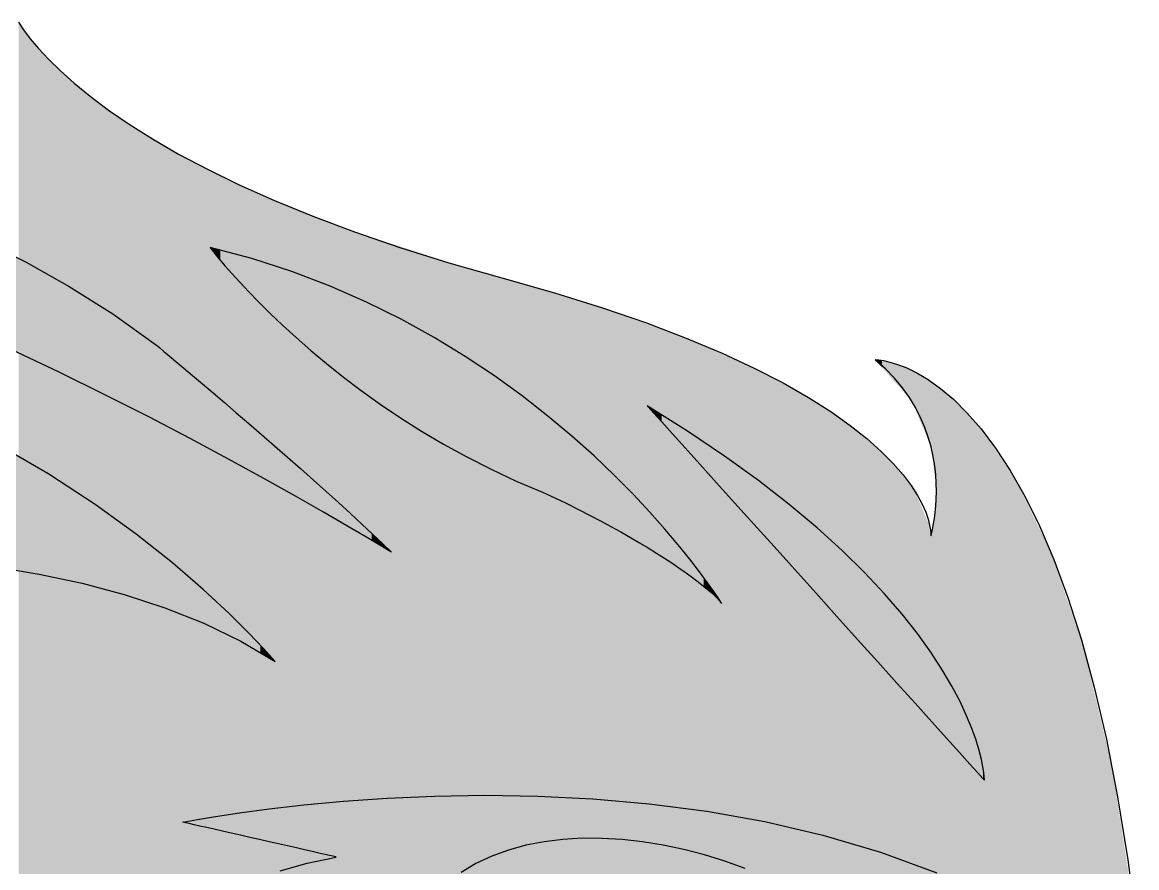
# Model space of a CAD drawing. Extents: x -42 to 1278, y -123 to 984.
# Drawn here: x 805.5 to 1125, y 736.9 to 979.2 of the extents above; entities that cross this region are included whole.
import ezdxf

# ---------------------------------------------------------------- set-up
doc = ezdxf.new("R2010")
doc.units = 0
for name, color, linetype in [('CABELLERA', 7, 'CONTINUOUS'), ('CONTORNO_LON', 7, 'CONTINUOUS'), ('ROSTRO_1', 7, 'CONTINUOUS')]:
    doc.layers.add(name, color=color, linetype=linetype)

# ---------------------------------------------------------------- blocks, each defined once
blk = doc.blocks.new('*U25')
at = {"layer": 'CONTORNO_LON', "color": 7, "linetype": 'CONTINUOUS'}
for points in [[(804.49, -103.97), (804.49, 979.15), (807.29, -102.53)], [(807.29, -102.53), (804.49, 979.15), (807.29, 975.16)], [(807.29, -102.53), (807.29, 975.16), (813.34, -99.41)], [(813.34, -99.41), (807.29, 975.16), (813.34, 968.33)], [(813.34, -99.41), (813.34, 968.33), (814.38, -98.88)], [(814.38, -98.88), (813.34, 968.33), (814.38, 967.39)], [(814.38, -98.88), (814.38, 967.39), (822.34, -92.95)], [(822.34, -92.95), (814.38, 967.39), (822.34, 960.13)], [(822.34, -92.95), (822.34, 960.13), (832.93, -85.08)], [(832.93, -85.08), (822.34, 960.13), (832.93, 952.29)], [(832.93, -85.08), (832.93, 952.29), (834.82, -83.21)], [(834.82, -83.21), (832.93, 952.29), (834.82, 950.89)], [(834.82, -83.21), (834.82, 950.89), (847.02, -71.18)], [(847.02, -71.18), (834.82, 950.89), (847.02, 943.51)], [(847.02, -71.18), (847.02, 943.51), (851.3, -65.85)], [(851.3, -65.85), (847.02, 943.51), (851.3, 940.92)], [(851.3, -65.85), (851.3, 940.92), (856.89, -58.91)], [(856.89, -58.91), (851.3, 940.92), (856.89, 938.15)], [(856.89, -58.91), (856.89, 938.15), (862.79, -49.96)], [(862.79, -49.96), (856.89, 938.15), (862.79, 935.23)], [(862.79, -49.96), (862.79, 935.23), (864.98, -46.05)], [(864.98, -46.05), (862.79, 935.23), (864.98, 934.15)], [(864.98, -46.05), (864.98, 934.15), (866.62, -53.47)], [(866.62, -53.47), (864.98, 934.15), (866.62, 933.33)], [(866.62, -95.49), (866.62, 933.33), (869.29, -94.39)], [(869.29, -94.39), (866.62, 933.33), (869.29, 932.01)], [(869.29, -94.39), (869.29, 932.01), (872.33, -92.88)], [(872.33, -92.88), (869.29, 932.01), (872.33, 930.51)], [(872.33, -92.88), (872.33, 930.51), (898.42, -79.94)], [(898.42, -79.94), (872.33, 930.51), (898.42, 919.97)], [(898.42, -79.94), (898.42, 919.97), (900.24, -79.04)], [(900.24, -79.04), (898.42, 919.97), (900.24, 919.38)], [(900.24, -79.04), (900.24, 919.38), (923.13, -64.29)], [(923.13, -64.29), (900.24, 919.38), (923.13, 911.91)], [(923.13, -64.29), (923.13, 911.91), (930.12, -58.28)], [(930.12, -58.28), (923.13, 911.91), (930.12, 909.62)], [(930.12, -58.28), (930.12, 909.62), (939.56, -50.17)], [(939.56, -50.17), (930.12, 909.62), (939.56, 906.91)], [(939.56, -50.17), (939.56, 906.91), (951.13, -36.75)], [(951.13, -36.75), (939.56, 906.91), (951.13, 903.59)], [(951.13, -36.75), (951.13, 903.59), (965.15, -13.8)], [(965.15, -13.8), (951.13, 903.59), (965.15, 899.57)], [(965.15, -13.8), (965.15, 899.57), (966.15, -12.15)], [(966.15, -12.15), (965.15, 899.57), (966.15, 899.21)], [(966.15, -12.15), (966.15, 899.21), (981.05, 9.13)], [(981.05, 9.13), (966.15, 899.21), (981.05, 893.99)], [(981.05, 9.13), (981.05, 893.99), (992.46, 18.4)], [(992.46, 18.4), (981.05, 893.99), (992.46, 889.99)], [(992.46, 18.4), (992.46, 889.99), (994.15, 19.31)], [(994.15, 19.31), (992.46, 889.99), (994.15, 889.39)], [(994.15, 19.31), (994.15, 889.39), (1007.99, 26.76)], [(1007.99, 26.76), (994.15, 889.39), (1007.99, 883.28)], [(1007.99, 26.76), (1007.99, 883.28), (1016.99, 31.97)], [(1016.99, 31.97), (1007.99, 883.28), (1016.99, 879.29)], [(1052.02, 880.26), (1050.04, 882.5), (1052.02, 882.31)], [(1052.02, 880.26), (1052.02, 882.31), (1056.6, 875.09)], [(1056.6, 875.09), (1052.02, 882.31), (1056.6, 881.13)], [(1016.99, 31.97), (1016.99, 879.29), (1034.4, 42.03)], [(1034.4, 42.03), (1016.99, 879.29), (1034.4, 869.53)], [(1056.6, 875.09), (1056.6, 881.13), (1060.43, 870.76)], [(1060.43, 870.76), (1056.6, 881.13), (1060.43, 879.33)], [(1060.43, 870.76), (1060.43, 879.33), (1063.27, 864.08)], [(1063.27, 864.08), (1060.43, 879.33), (1063.27, 878.01)], [(1063.27, 864.08), (1063.27, 878.01), (1066.05, 857.51)], [(1066.05, 857.51), (1063.27, 878.01), (1066.05, 875.98)], [(1066.05, 857.51), (1066.05, 875.98), (1067.57, 845.48)], [(1067.57, 845.48), (1066.05, 875.98), (1067.57, 874.87)], [(1067.57, 69.28), (1067.57, 874.87), (1071.43, 73.75)], [(1071.43, 73.75), (1067.57, 874.87), (1071.43, 872.05)], [(1034.4, 42.03), (1034.4, 869.53), (1034.93, 42.34)], [(1034.93, 42.34), (1034.4, 869.53), (1034.93, 869.14)], [(1034.93, 42.34), (1034.93, 869.14), (1047.1, 51.21)], [(1047.1, 51.21), (1034.93, 869.14), (1047.1, 860.37)], [(1071.43, 73.75), (1071.43, 872.05), (1071.49, 73.83)], [(1071.49, 73.83), (1071.43, 872.05), (1071.49, 872.01)], [(1071.49, 73.83), (1071.49, 872.01), (1073, 75.99)], [(1073, 75.99), (1071.49, 872.01), (1073, 870.41)], [(1073, 75.99), (1073, 870.41), (1074.26, 71.49)], [(1074.26, 71.49), (1073, 870.41), (1074.26, 869.08)], [(1074.26, 71.49), (1074.26, 869.08), (1076.13, 64.84)], [(1076.13, 64.84), (1074.26, 869.08), (1076.13, 867.11)], [(1076.13, 64.84), (1076.13, 867.11), (1076.5, 63.5)], [(1076.5, 63.5), (1076.13, 867.11), (1076.5, 866.72)], [(1076.5, 63.5), (1076.5, 866.72), (1080.76, 68.19)], [(1080.76, 68.19), (1076.5, 866.72), (1080.76, 862.21)], [(1047.1, 51.21), (1047.1, 860.37), (1053.66, 55.99)], [(1053.66, 55.99), (1047.1, 860.37), (1053.66, 854.13)], [(1080.76, 68.19), (1080.76, 862.21), (1090.55, 78.95)], [(1090.55, 78.95), (1080.76, 862.21), (1090.55, 847.67)], [(1053.66, 55.99), (1053.66, 854.13), (1055.85, 58)], [(1055.85, 58), (1053.66, 854.13), (1055.85, 852.05)], [(1055.85, 58), (1055.85, 852.05), (1061.38, 63.07)], [(1061.38, 63.07), (1055.85, 852.05), (1061.38, 844.83)], [(1090.55, 78.95), (1090.55, 847.67), (1091.94, 80.48)], [(1091.94, 80.48), (1090.55, 847.67), (1091.94, 844.8)], [(1061.38, 63.07), (1061.38, 844.83), (1065.41, 66.77)], [(1065.41, 66.77), (1061.38, 844.83), (1065.41, 835.47)], [(1067.57, 69.28), (1066.93, 836.44), (1067.57, 845.48)], [(1091.94, 80.48), (1091.94, 844.8), (1100.34, 96.19)], [(1100.34, 96.19), (1091.94, 844.8), (1100.34, 827.44)], [(1065.41, 66.77), (1065.41, 835.47), (1065.72, 67.13)], [(1065.72, 67.13), (1065.41, 835.47), (1065.72, 834.75)], [(1065.72, 67.13), (1065.72, 834.75), (1066.04, 67.5)], [(1066.04, 67.5), (1065.72, 834.75), (1066.04, 832.13)], [(1066.93, 68.54), (1066.04, 832.13), (1066.93, 836.44)], [(1066.93, 68.54), (1066.93, 836.44), (1067.57, 69.28)], [(1066.04, 67.5), (1066.04, 832.13), (1066.93, 68.54)], [(1100.34, 96.19), (1100.34, 827.44), (1104.23, 103.46)], [(1104.23, 103.46), (1100.34, 827.44), (1104.23, 816.18)], [(1104.23, 103.46), (1104.23, 816.18), (1108.84, 115.65)], [(1108.84, 115.65), (1104.23, 816.18), (1108.84, 802.85)], [(1108.84, 301.16), (1108.84, 802.85), (1108.86, 319.17)], [(1108.86, 319.17), (1108.84, 802.85), (1108.86, 802.81)], [(1108.86, 319.17), (1108.86, 802.81), (1109.62, 325.28)], [(1109.62, 325.28), (1108.86, 802.81), (1109.62, 800.6)], [(1109.62, 325.28), (1109.62, 800.6), (1112.47, 348.08)], [(1112.47, 348.08), (1109.62, 800.6), (1112.47, 788.7)], [(1112.47, 348.08), (1112.47, 788.7), (1117.86, 366.15)], [(1117.86, 366.15), (1112.47, 788.7), (1117.86, 766.21)], [(1117.86, 366.15), (1117.86, 766.21), (1118.35, 367.78)], [(1118.35, 367.78), (1117.86, 766.21), (1118.35, 763.09)], [(1118.35, 367.78), (1118.35, 763.09), (1123.47, 378.56)], [(1123.47, 378.56), (1118.35, 763.09), (1123.47, 730.25)]]:
    blk.add_solid(points, dxfattribs=at)
blk = doc.blocks.new('*U46')
at = {"layer": 'CABELLERA', "color": 7, "linetype": 'CONTINUOUS'}
for points in [[(634.3, 861.45), (622.46, 890), (634.3, 891.62)], [(644.51, 861.68), (634.3, 891.62), (644.51, 892.35)], [(634.3, 861.45), (634.3, 891.62), (644.51, 861.68)], [(652.96, 861.23), (644.51, 892.35), (652.96, 892.95)], [(644.51, 861.68), (644.51, 892.35), (652.96, 861.23)], [(666.36, 860.53), (652.96, 892.95), (666.36, 893.03)], [(652.96, 861.23), (652.96, 892.95), (666.36, 860.53)], [(670.98, 859.87), (666.36, 893.03), (670.98, 893.05)], [(666.36, 860.53), (666.36, 893.03), (670.98, 859.87)], [(670.98, 859.87), (670.98, 893.05), (687.67, 857.47)], [(687.67, 857.47), (670.98, 893.05), (687.67, 892.08)], [(687.67, 857.47), (687.67, 892.08), (688.36, 857.3)], [(688.36, 857.3), (687.67, 892.08), (688.36, 892.04)], [(688.36, 857.3), (688.36, 892.04), (705.07, 853.03)], [(705.07, 853.03), (688.36, 892.04), (705.07, 890.01)], [(615.01, 860.56), (600.55, 886.01), (615.01, 888.98)], [(622.46, 861.19), (615.01, 888.98), (622.46, 890)], [(615.01, 860.56), (615.01, 888.98), (622.46, 861.19)], [(622.46, 861.19), (622.46, 890), (634.3, 861.45)], [(705.07, 853.03), (705.07, 890.01), (708.11, 852.25)], [(708.11, 852.25), (705.07, 890.01), (708.11, 889.45)], [(708.11, 852.25), (708.11, 889.45), (721.09, 847.07)], [(721.09, 847.07), (708.11, 889.45), (721.09, 887.07)], [(600.55, 859.33), (595.11, 884.9), (600.55, 886.01)], [(600.55, 859.33), (600.55, 886.01), (615.01, 860.56)], [(721.09, 847.07), (721.09, 887.07), (727.33, 844.58)], [(727.33, 844.58), (721.09, 887.07), (727.33, 885.55)], [(727.33, 827.3), (727.33, 885.55), (735.74, 827.42)], [(735.74, 827.42), (727.33, 885.55), (735.74, 883.5)], [(595.11, 858.58), (579.11, 880.53), (595.11, 884.9)], [(595.11, 858.58), (595.11, 884.9), (600.55, 859.33)], [(735.74, 827.42), (735.74, 883.5), (736.43, 827.4)], [(736.43, 827.4), (735.74, 883.5), (736.43, 883.33)], [(736.43, 827.4), (736.43, 883.33), (751.05, 827.12)], [(751.05, 827.12), (736.43, 883.33), (751.05, 878.88)], [(574.61, 855.55), (558.5, 873.76), (574.61, 879.29)], [(579.11, 856.37), (574.61, 879.29), (579.11, 880.53)], [(574.61, 855.55), (574.61, 879.29), (579.11, 856.37)], [(579.11, 856.37), (579.11, 880.53), (595.11, 858.58)], [(751.05, 827.12), (751.05, 878.88), (753.89, 827.07)], [(753.89, 827.07), (751.05, 878.88), (753.89, 877.85)], [(753.89, 827.07), (753.89, 877.85), (764.96, 826.43)], [(764.96, 826.43), (753.89, 877.85), (764.96, 873.83)], [(558.5, 852.59), (553.53, 872.05), (558.5, 873.76)], [(558.5, 852.59), (558.5, 873.76), (574.61, 855.55)], [(764.96, 826.43), (764.96, 873.83), (772.61, 825.99)], [(772.61, 825.99), (764.96, 873.83), (772.61, 870.61)], [(553.53, 851.48), (539.04, 866.04), (553.53, 872.05)], [(553.53, 851.48), (553.53, 872.05), (558.5, 852.59)], [(772.61, 825.99), (772.61, 870.61), (778.13, 825.42)], [(778.13, 825.42), (772.61, 870.61), (778.13, 868.29)], [(539.04, 848.24), (531.88, 863.07), (539.04, 866.04)], [(539.04, 848.24), (539.04, 866.04), (553.53, 851.48)], [(778.13, 825.42), (778.13, 868.29), (790.55, 824.13)], [(790.55, 824.13), (778.13, 868.29), (790.55, 862.35)], [(531.88, 846.39), (521.08, 857.8), (531.88, 863.07)], [(531.88, 846.39), (531.88, 863.07), (539.04, 848.24)], [(790.55, 824.13), (790.55, 862.35), (791.55, 824.03)], [(791.55, 824.03), (790.55, 862.35), (791.55, 861.79)], [(791.55, 824.03), (791.55, 861.79), (810.38, 821.05)], [(810.38, 821.05), (791.55, 861.79), (810.38, 851.23)], [(521.08, 843.6), (509.68, 852.25), (521.08, 857.8)], [(521.08, 843.6), (521.08, 857.8), (531.88, 846.39)], [(509.68, 840.3), (504.95, 849.59), (509.68, 852.25)], [(509.68, 840.3), (509.68, 852.25), (521.08, 843.6)], [(810.38, 821.05), (810.38, 851.23), (813.08, 820.44)], [(813.08, 820.44), (810.38, 851.23), (813.08, 849.72)], [(504.95, 838.93), (490.99, 841.76), (504.95, 849.59)], [(504.95, 838.93), (504.95, 849.59), (509.68, 840.3)], [(813.08, 820.44), (813.08, 849.72), (828.78, 816.9)], [(828.78, 816.9), (813.08, 849.72), (828.78, 839.21)], [(705.78, 826.64), (702.43, 843.14), (705.78, 843.55)], [(716.8, 827.11), (705.78, 843.55), (716.8, 844.32)], [(705.78, 826.64), (705.78, 843.55), (716.8, 827.11)], [(718.47, 827.18), (716.8, 844.32), (718.47, 844.38)], [(716.8, 827.11), (716.8, 844.32), (718.47, 827.18)], [(721.14, 827.22), (718.47, 844.38), (721.14, 844.49)], [(718.47, 827.18), (718.47, 844.38), (721.14, 827.22)], [(724.46, 827.26), (721.14, 844.49), (724.46, 844.56)], [(721.14, 827.22), (721.14, 844.49), (724.46, 827.26)], [(726.58, 827.29), (724.46, 844.56), (726.58, 844.58)], [(724.46, 827.26), (724.46, 844.56), (726.58, 827.29)], [(726.58, 827.29), (726.58, 844.58), (727.33, 827.3)], [(727.33, 827.3), (726.58, 844.58), (727.33, 844.58)], [(490.99, 834.51), (486.94, 839.48), (490.99, 841.76)], [(490.99, 834.51), (490.99, 841.76), (504.95, 838.93)], [(687.94, 825.53), (679.4, 839.23), (687.94, 840.96)], [(692.83, 825.86), (687.94, 840.96), (692.83, 841.95)], [(687.94, 825.53), (687.94, 840.96), (692.83, 825.86)], [(702.43, 826.5), (692.83, 841.95), (702.43, 843.14)], [(692.83, 825.86), (692.83, 841.95), (702.43, 826.5)], [(702.43, 826.5), (702.43, 843.14), (705.78, 826.64)], [(486.94, 833.13), (479.54, 834.77), (486.94, 839.48)], [(486.94, 833.13), (486.94, 839.48), (490.99, 834.51)], [(675.34, 824.41), (666.91, 835.09), (675.34, 837.89)], [(679.4, 824.77), (675.34, 837.89), (679.4, 839.23)], [(675.34, 824.41), (675.34, 837.89), (679.4, 824.77)], [(679.4, 824.77), (679.4, 839.23), (687.94, 825.53)], [(828.78, 816.9), (828.78, 839.21), (832.46, 815.76)], [(832.46, 815.76), (828.78, 839.21), (832.46, 836.75)], [(479.54, 830.61), (470.95, 829.3), (479.54, 834.77)], [(479.54, 830.61), (479.54, 834.77), (486.94, 833.13)], [(664.96, 823.28), (661.46, 832.39), (664.96, 834.13)], [(666.91, 823.49), (664.96, 834.13), (666.91, 835.09)], [(664.96, 823.28), (664.96, 834.13), (666.91, 823.49)], [(666.91, 823.49), (666.91, 835.09), (675.34, 824.41)], [(832.46, 815.76), (832.46, 836.75), (840.92, 813.14)], [(840.92, 813.14), (832.46, 836.75), (840.92, 830.41)], [(661.46, 822.84), (657.14, 829.46), (661.46, 832.39)], [(661.46, 822.84), (661.46, 832.39), (664.96, 823.28)], [(470.95, 827.49), (467.83, 827.31), (470.95, 829.3)], [(467.83, 826.3), (467.83, 827.31), (470.95, 827.49)], [(470.95, 827.49), (470.95, 829.3), (479.54, 830.61)], [(656.79, 822.25), (653.07, 825.55), (656.79, 829.22)], [(657.14, 822.3), (656.79, 829.22), (657.14, 829.46)], [(656.79, 822.25), (656.79, 829.22), (657.14, 822.3)], [(657.14, 822.3), (657.14, 829.46), (661.46, 822.84)], [(840.92, 813.14), (840.92, 830.41), (846.4, 811.44)], [(846.4, 811.44), (840.92, 830.41), (846.4, 826.02)], [(464.14, 824.86), (463.67, 824.67), (464.14, 824.97)], [(465.54, 825.42), (464.14, 824.97), (465.54, 825.86)], [(464.14, 824.86), (464.14, 824.97), (465.54, 825.42)], [(467.83, 826.3), (465.54, 825.86), (467.83, 827.31)], [(465.54, 825.42), (465.54, 825.86), (467.83, 826.3)], [(653.07, 821.72), (652.2, 824.13), (653.07, 825.55)], [(653.07, 821.72), (653.07, 825.55), (656.79, 822.25)], [(846.4, 811.44), (846.4, 826.02), (848.56, 810.54)], [(848.56, 810.54), (846.4, 826.02), (848.56, 824.29)], [(848.56, 810.54), (848.56, 824.29), (855.34, 807.7)], [(855.34, 807.7), (848.56, 824.29), (855.34, 818.51)], [(650.91, 821.4), (650.48, 821.33), (650.91, 822.04)], [(652.2, 821.6), (650.91, 822.04), (652.2, 824.13)], [(650.91, 821.4), (650.91, 822.04), (652.2, 821.6)], [(652.2, 821.6), (652.2, 824.13), (653.07, 821.72)], [(855.34, 807.7), (855.34, 818.51), (861.27, 805.21)], [(861.27, 805.21), (855.34, 818.51), (861.27, 813.16)], [(861.27, 805.21), (861.27, 813.16), (862.92, 804.52)], [(862.92, 804.52), (861.27, 813.16), (862.92, 811.59)], [(862.92, 804.52), (862.92, 811.59), (866.32, 802.6)], [(866.32, 802.6), (862.92, 811.59), (866.32, 808.34)], [(866.32, 802.6), (866.32, 808.34), (870.49, 800.24)], [(870.49, 800.24), (866.32, 808.34), (870.49, 804.18)], [(870.49, 800.24), (870.49, 804.18), (873.75, 798.4)], [(873.75, 798.4), (870.49, 804.18), (873.75, 800.75)], [(873.75, 798.4), (873.75, 800.75), (876.1, 797.07)], [(876.1, 797.07), (873.75, 800.75), (876.1, 798.18)], [(876.1, 797.07), (876.1, 798.18), (877.52, 796.27)], [(877.52, 796.27), (876.1, 798.18), (877.52, 796.56)], [(877.52, 796.27), (877.52, 796.56), (878, 796)]]:
    blk.add_solid(points, dxfattribs=at)
blk = doc.blocks.new('*U47')
at = {"layer": 'CABELLERA', "color": 7, "linetype": 'CONTINUOUS'}
for points in [[(667.81, 930.15), (661.69, 935.29), (667.81, 936.22)], [(674.87, 929.15), (667.81, 936.22), (674.87, 937.05)], [(667.81, 930.15), (667.81, 936.22), (674.87, 929.15)], [(676.25, 928.95), (674.87, 937.05), (676.25, 937.17)], [(674.87, 929.15), (674.87, 937.05), (676.25, 928.95)], [(682.79, 927.61), (676.25, 937.17), (682.79, 937.7)], [(676.25, 928.95), (676.25, 937.17), (682.79, 927.61)], [(691.53, 925.82), (682.79, 937.7), (691.53, 938.06)], [(682.79, 927.61), (682.79, 937.7), (691.53, 925.82)], [(691.53, 925.82), (691.53, 938.06), (691.85, 925.75)], [(691.85, 925.75), (691.53, 938.06), (691.85, 938.06)], [(701.03, 923.38), (691.85, 938.06), (701.03, 938.07)], [(691.85, 925.75), (691.85, 938.06), (701.03, 923.38)], [(701.03, 923.38), (701.03, 938.07), (707.91, 921.6)], [(707.91, 921.6), (701.03, 938.07), (707.91, 937.78)], [(707.91, 921.6), (707.91, 937.78), (711.22, 920.59)], [(711.22, 920.59), (707.91, 937.78), (711.22, 937.63)], [(711.22, 920.59), (711.22, 937.63), (722.07, 917.3)], [(722.07, 917.3), (711.22, 937.63), (722.07, 936.67)], [(722.07, 917.3), (722.07, 936.67), (724.28, 916.62)], [(724.28, 916.62), (722.07, 936.67), (724.28, 936.36)], [(724.28, 916.62), (724.28, 936.36), (733.5, 913.46)], [(733.5, 913.46), (724.28, 936.36), (733.5, 935.09)], [(652.46, 931.65), (649.46, 932.7), (652.46, 933.44)], [(656.55, 931.38), (652.46, 933.44), (656.55, 934.33)], [(652.46, 931.65), (652.46, 933.44), (656.55, 931.38)], [(661.25, 931.08), (656.55, 934.33), (661.25, 935.2)], [(656.55, 931.38), (656.55, 934.33), (661.25, 931.08)], [(661.69, 931.01), (661.25, 935.2), (661.69, 935.29)], [(661.25, 931.08), (661.25, 935.2), (661.69, 931.01)], [(661.69, 931.01), (661.69, 935.29), (667.81, 930.15)], [(733.5, 913.46), (733.5, 935.09), (740.83, 910.95)], [(740.83, 910.95), (733.5, 935.09), (740.83, 933.69)], [(740.83, 910.95), (740.83, 933.69), (745.46, 909.13)], [(745.46, 909.13), (740.83, 933.69), (745.46, 932.81)], [(647.63, 931.96), (647, 932), (647.63, 932.19)], [(649.46, 931.84), (647.63, 932.19), (649.46, 932.7)], [(647.63, 931.96), (647.63, 932.19), (649.46, 931.84)], [(649.46, 931.84), (649.46, 932.7), (652.46, 931.65)], [(745.46, 909.13), (745.46, 932.81), (757.9, 904.26)], [(757.9, 904.26), (745.46, 932.81), (757.9, 929.74)], [(757.9, 904.26), (757.9, 929.74), (770.75, 899.22)], [(770.75, 899.22), (757.9, 929.74), (770.75, 925.81)], [(770.75, 899.22), (770.75, 925.81), (773.85, 898)], [(773.85, 898), (770.75, 925.81), (773.85, 924.67)], [(773.85, 898), (773.85, 924.67), (783.96, 893.5)], [(783.96, 893.5), (773.85, 924.67), (783.96, 920.93)], [(783.96, 893.5), (783.96, 920.93), (797.48, 887.48)], [(797.48, 887.48), (783.96, 920.93), (797.48, 915)], [(797.48, 887.48), (797.48, 915), (805.82, 883.77)], [(805.82, 883.77), (797.48, 915), (805.82, 910.73)], [(805.82, 883.77), (805.82, 910.73), (811.24, 881.18)], [(811.24, 881.18), (805.82, 910.73), (811.24, 907.96)], [(811.24, 881.18), (811.24, 907.96), (821.05, 876.49)], [(821.05, 876.49), (811.24, 907.96), (821.05, 902.16)], [(821.05, 876.49), (821.05, 902.16), (825.2, 874.42)], [(825.2, 874.42), (821.05, 902.16), (825.2, 899.7)], [(825.2, 874.42), (825.2, 899.7), (835.58, 869.26)], [(835.58, 869.26), (825.2, 899.7), (835.58, 892.66)], [(835.58, 869.26), (835.58, 892.66), (839.28, 867.35)], [(839.28, 867.35), (835.58, 892.66), (839.28, 890.15)], [(839.28, 867.35), (839.28, 890.15), (842.82, 865.53)], [(842.82, 865.53), (839.28, 890.15), (842.82, 887.55)], [(842.82, 865.53), (842.82, 887.55), (843.71, 865.08)], [(843.71, 865.08), (842.82, 887.55), (843.71, 886.89)], [(843.71, 865.08), (843.71, 886.89), (844, 864.92)], [(844, 864.92), (843.71, 886.89), (844, 886.67)], [(844, 864.92), (844, 886.67), (844.01, 864.92)], [(844.01, 864.92), (844, 886.67), (844.01, 886.66)], [(844.01, 864.92), (844.01, 886.66), (844.14, 864.85)], [(844.14, 864.85), (844.01, 886.66), (844.14, 886.55)], [(844.14, 864.85), (844.14, 886.55), (844.84, 864.49)], [(844.84, 864.49), (844.14, 886.55), (844.84, 885.96)], [(844.84, 864.49), (844.84, 885.96), (846.1, 863.84)], [(846.1, 863.84), (844.84, 885.96), (846.1, 884.91)], [(846.1, 863.84), (846.1, 884.91), (847.86, 862.94)], [(847.86, 862.94), (846.1, 884.91), (847.86, 883.43)], [(847.86, 862.94), (847.86, 883.43), (849.27, 862.21)], [(849.27, 862.21), (847.86, 883.43), (849.27, 882.25)], [(849.27, 862.21), (849.27, 882.25), (850.09, 861.78)], [(850.09, 861.78), (849.27, 882.25), (850.09, 881.56)], [(850.09, 861.78), (850.09, 881.56), (855.72, 858.79)], [(855.72, 858.79), (850.09, 881.56), (855.72, 876.8)], [(855.72, 858.79), (855.72, 876.8), (861.98, 855.47)], [(861.98, 855.47), (855.72, 876.8), (861.98, 871.48)], [(861.98, 855.47), (861.98, 871.48), (862.63, 855.12)], [(862.63, 855.12), (861.98, 871.48), (862.63, 870.93)], [(862.63, 855.12), (862.63, 870.93), (870.42, 850.87)], [(870.42, 850.87), (862.63, 870.93), (870.42, 864.25)], [(870.42, 850.87), (870.42, 864.25), (873.56, 849.16)], [(873.56, 849.16), (870.42, 864.25), (873.56, 861.51)], [(873.56, 849.16), (873.56, 861.51), (883.86, 843.41)], [(883.86, 843.41), (873.56, 861.51), (883.86, 852.53)], [(883.86, 843.41), (883.86, 852.53), (887.15, 841.53)], [(887.15, 841.53), (883.86, 852.53), (887.15, 849.66)], [(887.15, 841.53), (887.15, 849.66), (892.74, 838.34)], [(892.74, 838.34), (887.15, 849.66), (892.74, 844.66)], [(892.74, 838.34), (892.74, 844.66), (895.33, 836.83)], [(895.33, 836.83), (892.74, 844.66), (895.33, 842.35)], [(895.33, 836.83), (895.33, 842.35), (900.07, 834.08)], [(900.07, 834.08), (895.33, 842.35), (900.07, 838.02)], [(900.07, 834.08), (900.07, 838.02), (902.89, 832.41)], [(902.89, 832.41), (900.07, 838.02), (902.89, 835.43)], [(902.89, 832.41), (902.89, 835.43), (905.68, 830.75)], [(905.68, 830.75), (902.89, 835.43), (905.68, 832.78)], [(905.68, 830.75), (905.68, 832.78), (907.8, 829.48)], [(907.8, 829.48), (905.68, 832.78), (907.8, 830.76)], [(907.8, 829.48), (907.8, 830.76), (909.44, 828.49)], [(909.44, 828.49), (907.8, 830.76), (909.44, 829.2)], [(909.44, 828.49), (909.44, 829.2), (909.45, 828.49)], [(909.45, 828.49), (909.44, 829.2), (909.45, 829.2)], [(909.45, 828.49), (909.45, 829.2), (910.59, 827.79)], [(910.59, 827.79), (909.45, 829.2), (910.59, 828.07)], [(910.59, 827.79), (910.59, 828.07), (910.88, 827.61)], [(910.88, 827.61), (910.59, 828.07), (910.88, 827.79)], [(910.88, 827.61), (910.88, 827.79), (911.21, 827.41)], [(911.21, 827.41), (910.88, 827.79), (911.21, 827.45)], [(911.21, 827.41), (911.21, 827.45), (911.33, 827.34)]]:
    blk.add_solid(points, dxfattribs=at)
blk = doc.blocks.new('*U48')
at = {"layer": 'CABELLERA', "color": 7, "linetype": 'CONTINUOUS'}
for points in [[(859.33, 914.67), (859.33, 914.67), (859.33, 914.67)], [(859.33, 914.67), (859.33, 914.67), (859.34, 914.66)], [(859.34, 914.66), (859.33, 914.67), (859.34, 914.66)], [(859.34, 914.66), (859.34, 914.66), (859.43, 914.54)], [(859.43, 914.54), (859.34, 914.66), (859.43, 914.64)], [(859.43, 914.54), (859.43, 914.64), (859.62, 914.29)], [(859.62, 914.29), (859.43, 914.64), (859.62, 914.6)], [(859.62, 914.29), (859.62, 914.6), (859.95, 913.86)], [(859.95, 913.86), (859.62, 914.6), (859.95, 914.52)], [(859.95, 913.86), (859.95, 914.52), (860.48, 913.21)], [(860.48, 913.21), (859.95, 914.52), (860.48, 914.39)], [(860.48, 913.21), (860.48, 914.39), (860.91, 912.66)], [(860.91, 912.66), (860.48, 914.39), (860.91, 914.28)], [(860.91, 912.66), (860.91, 914.28), (862.31, 910.97)], [(862.31, 910.97), (860.91, 914.28), (862.31, 913.93)], [(862.31, 910.97), (862.31, 913.93), (863.89, 909.12)], [(863.89, 909.12), (862.31, 913.93), (863.89, 913.53)], [(863.89, 909.12), (863.89, 913.53), (864.15, 908.83)], [(864.15, 908.83), (863.89, 913.53), (864.15, 913.46)], [(864.15, 908.83), (864.15, 913.46), (866.41, 906.28)], [(866.41, 906.28), (864.15, 913.46), (866.41, 912.8)], [(866.41, 906.28), (866.41, 912.8), (869.09, 903.36)], [(869.09, 903.36), (866.41, 912.8), (869.09, 912.02)], [(869.09, 903.36), (869.09, 912.02), (872.2, 900.12)], [(872.2, 900.12), (869.09, 912.02), (872.2, 911.11)], [(872.2, 900.12), (872.2, 911.11), (875.72, 896.59)], [(875.72, 896.59), (872.2, 911.11), (875.72, 910.09)], [(875.72, 896.59), (875.72, 910.09), (877.13, 895.23)], [(877.13, 895.23), (875.72, 910.09), (877.13, 909.68)], [(877.13, 895.23), (877.13, 909.68), (879.66, 892.81)], [(879.66, 892.81), (877.13, 909.68), (879.66, 908.78)], [(879.66, 892.81), (879.66, 908.78), (884, 888.84)], [(884, 888.84), (879.66, 908.78), (884, 907.23)], [(884, 888.84), (884, 907.23), (888.75, 884.7)], [(888.75, 884.7), (884, 907.23), (888.75, 905.55)], [(888.75, 884.7), (888.75, 905.55), (889.72, 883.89)], [(889.72, 883.89), (888.75, 905.55), (889.72, 905.2)], [(889.72, 883.89), (889.72, 905.2), (893.9, 880.44)], [(893.9, 880.44), (889.72, 905.2), (893.9, 903.45)], [(893.9, 880.44), (893.9, 903.45), (899.44, 876.1)], [(899.44, 876.1), (893.9, 903.45), (899.44, 901.12)], [(899.44, 876.1), (899.44, 901.12), (901.66, 874.46)], [(901.66, 874.46), (899.44, 901.12), (901.66, 900.19)], [(901.66, 874.46), (901.66, 900.19), (905.38, 871.72)], [(905.38, 871.72), (901.66, 900.19), (905.38, 898.39)], [(905.38, 871.72), (905.38, 898.39), (911.7, 867.35)], [(911.7, 867.35), (905.38, 898.39), (911.7, 895.33)], [(911.7, 867.35), (911.7, 895.33), (912.95, 866.54)], [(912.95, 866.54), (911.7, 895.33), (912.95, 894.72)], [(912.95, 866.54), (912.95, 894.72), (918.41, 863.01)], [(918.41, 863.01), (912.95, 894.72), (918.41, 891.73)], [(918.41, 863.01), (918.41, 891.73), (923.59, 859.91)], [(923.59, 859.91), (918.41, 891.73), (923.59, 888.89)], [(923.59, 859.91), (923.59, 888.89), (925.5, 858.77)], [(925.5, 858.77), (923.59, 888.89), (925.5, 887.72)], [(925.5, 858.77), (925.5, 887.72), (932.96, 854.64)], [(932.96, 854.64), (925.5, 887.72), (932.96, 883.15)], [(932.96, 854.64), (932.96, 883.15), (933.59, 854.33)], [(933.59, 854.33), (932.96, 883.15), (933.59, 882.76)], [(933.59, 854.33), (933.59, 882.76), (940.8, 850.69)], [(940.8, 850.69), (933.59, 882.76), (940.8, 877.88)], [(940.8, 850.69), (940.8, 877.88), (942.94, 849.71)], [(942.94, 849.71), (940.8, 877.88), (942.94, 876.43)], [(942.94, 849.71), (942.94, 876.43), (949, 846.94)], [(949, 846.94), (942.94, 876.43), (949, 871.94)], [(949, 846.94), (949, 871.94), (951.63, 845.83)], [(951.63, 845.83), (949, 871.94), (951.63, 869.98)], [(951.63, 845.83), (951.63, 869.98), (953.23, 845.15)], [(953.23, 845.15), (951.63, 869.98), (953.23, 868.69)], [(953.23, 845.15), (953.23, 868.69), (954.31, 844.72)], [(954.31, 844.72), (953.23, 868.69), (954.31, 867.82)], [(954.31, 844.72), (954.31, 867.82), (955, 844.42)], [(955, 844.42), (954.31, 867.82), (955, 867.26)], [(955, 844.42), (955, 867.26), (956, 843.95)], [(956, 843.95), (955, 867.26), (956, 866.46)], [(956, 843.95), (956, 866.46), (959.69, 842.21)], [(959.69, 842.21), (956, 866.46), (959.69, 863.49)], [(959.69, 842.21), (959.69, 863.49), (959.92, 842.09)], [(959.92, 842.09), (959.69, 863.49), (959.92, 863.28)], [(959.92, 842.09), (959.92, 863.28), (967.09, 838.52)], [(967.09, 838.52), (959.92, 863.28), (967.09, 857.04)], [(967.09, 838.52), (967.09, 857.04), (967.35, 838.39)], [(967.35, 838.39), (967.09, 857.04), (967.35, 856.8)], [(967.35, 838.39), (967.35, 856.8), (973.85, 834.95)], [(973.85, 834.95), (967.35, 856.8), (973.85, 850.72)], [(973.85, 834.95), (973.85, 850.72), (974.22, 834.75)], [(974.22, 834.75), (973.85, 850.72), (974.22, 850.35)], [(974.22, 834.75), (974.22, 850.35), (979.97, 831.51)], [(979.97, 831.51), (974.22, 850.35), (979.97, 844.61)], [(979.97, 831.51), (979.97, 844.61), (980.5, 831.22)], [(980.5, 831.22), (979.97, 844.61), (980.5, 844.04)], [(980.5, 831.22), (980.5, 844.04), (985.43, 828.25)], [(985.43, 828.25), (980.5, 844.04), (985.43, 838.79)], [(985.43, 828.25), (985.43, 838.79), (986.16, 827.82)], [(986.16, 827.82), (985.43, 838.79), (986.16, 837.97)], [(986.16, 827.82), (986.16, 837.97), (990.26, 825.2)], [(990.26, 825.2), (986.16, 837.97), (990.26, 833.34)], [(990.26, 825.2), (990.26, 833.34), (991.19, 824.61)], [(991.19, 824.61), (990.26, 833.34), (991.19, 832.23)], [(991.19, 824.61), (991.19, 832.23), (994.44, 822.38)], [(994.44, 822.38), (991.19, 832.23), (994.44, 828.35)], [(994.44, 822.38), (994.44, 828.35), (995.56, 821.61)], [(995.56, 821.61), (994.44, 828.35), (995.56, 826.94)], [(995.56, 821.61), (995.56, 826.94), (997.97, 819.83)], [(997.97, 819.83), (995.56, 826.94), (997.97, 823.91)], [(997.97, 819.83), (997.97, 823.91), (999.25, 818.88)], [(999.25, 818.88), (997.97, 823.91), (999.25, 822.22)], [(999.25, 818.88), (999.25, 822.22), (1000.86, 817.57)], [(1000.86, 817.57), (999.25, 822.22), (1000.86, 820.08)], [(1000.86, 817.57), (1000.86, 820.08), (1002.23, 816.46)], [(1002.23, 816.46), (1000.86, 820.08), (1002.23, 818.18)], [(1002.23, 816.46), (1002.23, 818.18), (1003.11, 815.65)], [(1003.11, 815.65), (1002.23, 818.18), (1003.11, 816.96)], [(1003.11, 815.65), (1003.11, 816.96), (1004.49, 814.37)], [(1004.49, 814.37), (1003.11, 816.96), (1004.49, 814.96)], [(1004.49, 814.37), (1004.49, 814.96), (1004.72, 814.12)], [(1004.72, 814.12), (1004.49, 814.96), (1004.72, 814.63)], [(1004.72, 814.12), (1004.72, 814.63), (1005.68, 813.03)], [(1005.68, 813.03), (1004.72, 814.63), (1005.68, 813.17)], [(1005.68, 813.03), (1005.68, 813.17), (1005.92, 812.76)], [(1005.92, 812.76), (1005.68, 813.17), (1005.92, 812.79)], [(1005.92, 812.76), (1005.92, 812.79), (1006, 812.67)]]:
    blk.add_solid(points, dxfattribs=at)
blk = doc.blocks.new('*U49')
at = {"layer": 'CABELLERA', "color": 7, "linetype": 'CONTINUOUS'}
for points in [[(984.94, 869.03), (984.67, 869.33), (984.94, 869.16)], [(984.94, 869.03), (984.94, 869.16), (985.75, 868.13)], [(985.75, 868.13), (984.94, 869.16), (985.75, 868.66)], [(985.75, 868.13), (985.75, 868.66), (987.06, 866.68)], [(987.06, 866.68), (985.75, 868.66), (987.06, 867.84)], [(987.06, 866.68), (987.06, 867.84), (988.82, 864.72)], [(988.82, 864.72), (987.06, 867.84), (988.82, 866.75)], [(988.82, 864.72), (988.82, 866.75), (991.01, 862.29)], [(991.01, 862.29), (988.82, 866.75), (991.01, 865.38)], [(991.01, 862.29), (991.01, 865.38), (993.45, 859.58)], [(993.45, 859.58), (991.01, 865.38), (993.45, 863.86)], [(993.45, 859.58), (993.45, 863.86), (993.59, 859.43)], [(993.59, 859.43), (993.45, 863.86), (993.59, 863.77)], [(993.59, 859.43), (993.59, 863.77), (996.52, 856.17)], [(996.52, 856.17), (993.59, 863.77), (996.52, 861.85)], [(996.52, 856.17), (996.52, 861.85), (999.77, 852.56)], [(999.77, 852.56), (996.52, 861.85), (999.77, 859.71)], [(999.77, 852.56), (999.77, 859.71), (1001.68, 850.44)], [(1001.68, 850.44), (999.77, 859.71), (1001.68, 858.46)], [(1001.68, 850.44), (1001.68, 858.46), (1003.3, 848.64)], [(1003.3, 848.64), (1001.68, 858.46), (1003.3, 857.34)], [(1003.3, 848.64), (1003.3, 857.34), (1007.09, 844.44)], [(1007.09, 844.44), (1003.3, 857.34), (1007.09, 854.72)], [(1007.09, 844.44), (1007.09, 854.72), (1009.38, 841.89)], [(1009.38, 841.89), (1007.09, 854.72), (1009.38, 853.13)], [(1009.38, 841.89), (1009.38, 853.13), (1011.08, 840)], [(1011.08, 840), (1009.38, 853.13), (1011.08, 851.89)], [(1011.08, 840), (1011.08, 851.89), (1015.25, 835.37)], [(1015.25, 835.37), (1011.08, 851.89), (1015.25, 848.84)], [(1015.25, 835.37), (1015.25, 848.84), (1016.57, 833.9)], [(1016.57, 833.9), (1015.25, 848.84), (1016.57, 847.88)], [(1016.57, 833.9), (1016.57, 847.88), (1023.27, 826.47)], [(1023.27, 826.47), (1016.57, 847.88), (1023.27, 842.71)], [(1023.27, 826.47), (1023.27, 842.71), (1023.98, 825.68)], [(1023.98, 825.68), (1023.27, 842.71), (1023.98, 842.13)], [(1023.98, 825.68), (1023.98, 842.13), (1029.48, 819.57)], [(1029.48, 819.57), (1023.98, 842.13), (1029.48, 837.64)], [(1029.48, 819.57), (1029.48, 837.64), (1033, 815.67)], [(1033, 815.67), (1029.48, 837.64), (1033, 834.61)], [(1033, 815.67), (1033, 834.61), (1035.24, 813.18)], [(1035.24, 813.18), (1033, 834.61), (1035.24, 832.67)], [(1035.24, 813.18), (1035.24, 832.67), (1040.55, 807.28)], [(1040.55, 807.28), (1035.24, 832.67), (1040.55, 827.81)], [(1040.55, 807.28), (1040.55, 827.81), (1042.01, 805.66)], [(1042.01, 805.66), (1040.55, 827.81), (1042.01, 826.39)], [(1042.01, 805.66), (1042.01, 826.39), (1045.44, 801.85)], [(1045.44, 801.85), (1042.01, 826.39), (1045.44, 823.07)], [(1045.44, 801.85), (1045.44, 823.07), (1049.92, 796.88)], [(1049.92, 796.88), (1045.44, 823.07), (1049.92, 818.44)], [(1049.92, 796.88), (1049.92, 818.44), (1050.75, 795.96)], [(1050.75, 795.96), (1049.92, 818.44), (1050.75, 817.54)], [(1050.75, 795.96), (1050.75, 817.54), (1054.01, 792.33)], [(1054.01, 792.33), (1050.75, 817.54), (1054.01, 813.95)], [(1054.01, 792.33), (1054.01, 813.95), (1054.92, 791.33)], [(1054.92, 791.33), (1054.01, 813.95), (1054.92, 812.89)], [(1054.92, 791.33), (1054.92, 812.89), (1057.73, 788.2)], [(1057.73, 788.2), (1054.92, 812.89), (1057.73, 809.59)], [(1057.73, 788.2), (1057.73, 809.59), (1058.91, 786.89)], [(1058.91, 786.89), (1057.73, 809.59), (1058.91, 808.11)], [(1058.91, 786.89), (1058.91, 808.11), (1061.1, 784.47)], [(1061.1, 784.47), (1058.91, 808.11), (1061.1, 805.38)], [(1061.1, 784.47), (1061.1, 805.38), (1062.69, 782.69)], [(1062.69, 782.69), (1061.1, 805.38), (1062.69, 803.24)], [(1062.69, 782.69), (1062.69, 803.24), (1064.13, 781.1)], [(1064.13, 781.1), (1062.69, 803.24), (1064.13, 801.31)], [(1064.13, 781.1), (1064.13, 801.31), (1066.23, 778.77)], [(1066.23, 778.77), (1064.13, 801.31), (1066.23, 798.29)], [(1066.23, 778.77), (1066.23, 798.29), (1066.84, 778.09)], [(1066.84, 778.09), (1066.23, 798.29), (1066.84, 797.41)], [(1066.84, 778.09), (1066.84, 797.41), (1069.25, 775.42)], [(1069.25, 775.42), (1066.84, 797.41), (1069.25, 793.67)], [(1069.25, 775.42), (1069.25, 793.67), (1069.48, 775.16)], [(1069.48, 775.16), (1069.25, 793.67), (1069.48, 793.28)], [(1069.48, 775.16), (1069.48, 793.28), (1071.38, 773.05)], [(1071.38, 773.05), (1069.48, 793.28), (1071.38, 790.1)], [(1071.38, 773.05), (1071.38, 790.1), (1072.41, 771.9)], [(1072.41, 771.9), (1071.38, 790.1), (1072.41, 788.21)], [(1072.41, 771.9), (1072.41, 788.21), (1073.24, 770.99)], [(1073.24, 770.99), (1072.41, 788.21), (1073.24, 786.71)], [(1073.24, 770.99), (1073.24, 786.71), (1074.85, 769.2)], [(1074.85, 769.2), (1073.24, 786.71), (1074.85, 783.5)], [(1074.85, 769.2), (1074.85, 783.5), (1074.99, 769.04)], [(1074.99, 769.04), (1074.85, 783.5), (1074.99, 783.2)], [(1074.99, 769.04), (1074.99, 783.2), (1076.24, 767.66)], [(1076.24, 767.66), (1074.99, 783.2), (1076.24, 780.49)], [(1076.24, 767.66), (1076.24, 780.49), (1077.18, 766.61)], [(1077.18, 766.61), (1076.24, 780.49), (1077.18, 778.23)], [(1077.18, 766.61), (1077.18, 778.23), (1077.41, 766.36)], [(1077.41, 766.36), (1077.18, 778.23), (1077.41, 777.68)], [(1077.41, 766.36), (1077.41, 777.68), (1078.38, 765.28)], [(1078.38, 765.28), (1077.41, 777.68), (1078.38, 775.08)], [(1078.38, 765.28), (1078.38, 775.08), (1078.94, 764.65)], [(1078.94, 764.65), (1078.38, 775.08), (1078.94, 773.4)], [(1078.94, 764.65), (1078.94, 773.4), (1079.18, 764.39)], [(1079.18, 764.39), (1078.94, 773.4), (1079.18, 772.69)], [(1079.18, 764.39), (1079.18, 772.69), (1079.82, 763.68)], [(1079.82, 763.68), (1079.18, 772.69), (1079.82, 770.52)], [(1079.82, 763.68), (1079.82, 770.52), (1080.25, 763.2)], [(1080.25, 763.2), (1079.82, 770.52), (1080.25, 768.87)], [(1080.25, 763.2), (1080.25, 768.87), (1080.32, 763.12)], [(1080.32, 763.12), (1080.25, 768.87), (1080.32, 768.58)], [(1080.32, 763.12), (1080.32, 768.58), (1080.7, 762.71)], [(1080.7, 762.71), (1080.32, 768.58), (1080.7, 766.88)], [(1080.7, 762.71), (1080.7, 766.88), (1080.96, 762.41)], [(1080.96, 762.41), (1080.7, 766.88), (1080.96, 765.42)], [(1080.96, 762.41), (1080.96, 765.42), (1081.06, 762.31)], [(1081.06, 762.31), (1080.96, 765.42), (1081.06, 764.8)], [(1081.06, 762.31), (1081.06, 764.8), (1081.14, 762.21)], [(1081.14, 762.21), (1081.06, 764.8), (1081.14, 764.21)], [(1081.14, 762.21), (1081.14, 764.21), (1081.25, 762.09)], [(1081.25, 762.09), (1081.14, 764.21), (1081.25, 763.25)], [(1081.25, 762.09), (1081.25, 763.25), (1081.31, 762.03)], [(1081.31, 762.03), (1081.25, 763.25), (1081.31, 762.56)], [(1081.31, 762.03), (1081.31, 762.56), (1081.33, 762)], [(1081.33, 762), (1081.31, 762.56), (1081.33, 762.14)], [(1081.33, 762), (1081.33, 762.14), (1081.33, 762)]]:
    blk.add_solid(points, dxfattribs=at)

msp = doc.modelspace()

# ---------------------------------------------------------------- linework, layer by layer
at = {"layer": 'CABELLERA', "color": 7}
for points in [[(794.45, 916.41), (806.63, 910.43), (818.98, 903.52), (831.45, 895.62), (844, 886.67), (844.24, 886.46), (844.96, 885.87), (846.1, 884.91), (847.65, 883.61), (849.56, 882.01), (851.8, 880.11), (854.35, 877.96), (857.16, 875.58), (860.21, 872.99), (863.45, 870.22), (866.87, 867.3), (870.42, 864.25), (874.07, 861.1), (877.78, 857.87), (881.53, 854.6), (885.28, 851.31), (889, 848.02), (892.66, 844.76), (896.21, 841.56), (899.63, 838.44), (902.89, 835.43), (905.95, 832.56), (908.77, 829.85), (911.33, 827.33), (910.49, 827.85), (908.01, 829.35), (904.01, 831.75), (898.58, 834.95), (891.83, 838.86), (883.86, 843.41), (874.77, 848.49), (864.65, 854.02), (853.62, 859.92), (841.78, 866.1), (829.22, 872.46), (816.04, 878.92), (802.35, 885.39)], [(797.86, 823.16), (810.38, 821.05), (822.72, 818.43), (834.76, 815.24), (846.4, 811.44), (857.56, 807), (868.12, 801.87), (878, 796), (877.15, 796.99), (874.64, 799.8), (870.49, 804.18), (864.74, 809.88), (857.41, 816.67), (848.56, 824.29), (838.19, 832.5), (826.36, 841.06), (813.08, 849.72), (798.4, 858.23)]]:
    msp.add_lwpolyline(points, dxfattribs=at)
for points in [[(1006, 812.67), (1005.75, 813.07), (1004.99, 814.23), (1003.72, 816.09), (1001.94, 818.6), (999.66, 821.7), (996.86, 825.32), (993.56, 829.42), (989.75, 833.93), (985.43, 838.79), (980.6, 843.95), (975.27, 849.34), (969.42, 854.92), (963.06, 860.61), (956.19, 866.37), (948.81, 872.14), (940.91, 877.85), (932.51, 883.45), (923.59, 888.89), (914.17, 894.09), (904.23, 899.01), (893.77, 903.58), (882.81, 907.76), (871.33, 911.47), (859.33, 914.67), (859.51, 914.43), (860.04, 913.76), (860.91, 912.66), (862.14, 911.18), (863.7, 909.34), (865.6, 907.17), (867.85, 904.7), (870.42, 901.96), (873.33, 898.97), (876.56, 895.77), (880.12, 892.38), (884, 888.84), (888.2, 885.16), (892.72, 881.39), (897.55, 877.55), (902.69, 873.67), (908.14, 869.77), (913.9, 865.89), (919.95, 862.06), (926.31, 858.3), (932.96, 854.64), (939.91, 851.12), (947.14, 847.75), (954.67, 844.58), (958.2, 842.92), (961.62, 841.27), (964.94, 839.62), (968.15, 837.98), (971.24, 836.36), (974.22, 834.75), (977.08, 833.17), (979.83, 831.6), (982.45, 830.07), (984.95, 828.56), (987.33, 827.09), (989.58, 825.66), (991.71, 824.26), (993.7, 822.91), (995.56, 821.61), (997.28, 820.37), (998.87, 819.17), (1000.32, 818.04), (1001.63, 816.97), (1002.8, 815.96), (1003.82, 815.03), (1004.7, 814.16), (1005.42, 813.37)], [(1081.33, 762), (1081.33, 762.25), (1081.28, 762.99), (1081.14, 764.21), (1080.89, 765.88), (1080.46, 767.99), (1079.82, 770.52), (1078.93, 773.46), (1077.75, 776.79), (1076.24, 780.49), (1074.34, 784.55), (1072.03, 788.95), (1069.25, 793.67), (1065.97, 798.69), (1062.15, 804.01), (1057.73, 809.59), (1052.69, 815.43), (1046.98, 821.51), (1040.55, 827.81), (1033.37, 834.32), (1025.39, 841.01), (1016.57, 847.88), (1006.87, 854.9), (996.25, 862.05), (984.67, 869.33), (985.16, 868.79), (986.57, 867.22), (988.82, 864.72), (991.83, 861.38), (995.5, 857.3), (999.77, 852.56), (1004.54, 847.27), (1009.73, 841.51), (1015.25, 835.37), (1021.03, 828.96), (1026.97, 822.36), (1033, 815.67), (1039.03, 808.97), (1044.97, 802.37), (1050.75, 795.96), (1056.27, 789.83), (1061.46, 784.07), (1066.23, 778.77), (1070.49, 774.03), (1074.17, 769.95), (1077.18, 766.61), (1079.43, 764.11), (1080.84, 762.54)]]:
    msp.add_lwpolyline(points, close=True, dxfattribs=at)
at = {"layer": 'CONTORNO_LON', "color": 7}
msp.add_lwpolyline([(804.38, 979.2), (805.89, 977.02), (807.81, 974.51), (810.19, 971.7), (813.05, 968.63), (816.45, 965.3), (820.42, 961.75), (825, 958), (830.24, 954.07), (836.18, 949.99), (842.86, 945.78), (850.31, 941.46), (858.59, 937.07), (867.73, 932.61), (877.78, 928.12), (888.77, 923.62), (900.74, 919.13), (913.75, 914.69), (927.82, 910.3), (943, 906), (958.09, 901.72), (971.89, 897.4), (984.46, 893.06), (995.86, 888.71), (1006.15, 884.38), (1015.37, 880.09), (1023.6, 875.86), (1030.89, 871.7), (1037.29, 867.64), (1042.86, 863.7), (1047.66, 859.9), (1051.75, 856.25), (1055.18, 852.78), (1058.01, 849.51), (1060.3, 846.45), (1062.11, 843.63), (1063.49, 841.07), (1064.5, 838.78), (1065.2, 836.79), (1065.64, 835.12), (1065.88, 833.79), (1065.99, 832.81), (1066.01, 832.21), (1066, 832), (1066.04, 832.15), (1066.16, 832.6), (1066.34, 833.33), (1066.55, 834.32), (1066.78, 835.55), (1067.02, 837.01), (1067.23, 838.68), (1067.41, 840.54), (1067.53, 842.57), (1067.58, 844.77), (1067.53, 847.1), (1067.38, 849.56), (1067.09, 852.13), (1066.65, 854.78), (1066.05, 857.51), (1065.26, 860.3), (1064.26, 863.12), (1063.05, 865.96), (1061.59, 868.81), (1059.87, 871.64), (1057.87, 874.44), (1055.57, 877.2), (1052.95, 879.89), (1050, 882.5), (1050.28, 882.5), (1051.11, 882.43), (1052.44, 882.24), (1054.24, 881.85), (1056.45, 881.18), (1059.05, 880.16), (1061.98, 878.73), (1065.22, 876.8), (1068.72, 874.3), (1072.44, 871.16), (1076.34, 867.32), (1080.37, 862.69), (1084.51, 857.2), (1088.71, 850.78), (1092.92, 843.36), (1097.11, 834.87), (1101.24, 825.23), (1105.27, 814.37), (1109.15, 802.21), (1112.85, 788.69), (1116.32, 773.73), (1119.53, 757.26), (1122.44, 739.21), (1125, 719.5)], dxfattribs=at)
at = {"layer": 'ROSTRO_1', "color": 7}
for points in [[(879.42, 736.03), (887.2, 738.22), (895.5, 740), (895.28, 740.05), (894.63, 740.2), (893.61, 740.43), (892.24, 740.74), (890.57, 741.12), (888.63, 741.56), (886.45, 742.06), (884.09, 742.59), (881.58, 743.16), (878.95, 743.76), (876.24, 744.38), (873.5, 745), (870.76, 745.62), (868.05, 746.24), (865.42, 746.84), (862.91, 747.41), (860.55, 747.94), (858.38, 748.44), (856.43, 748.88), (854.76, 749.26), (853.39, 749.57), (852.37, 749.8), (851.72, 749.95), (851.5, 750), (852.59, 750.21), (855.76, 750.79), (860.86, 751.65), (867.74, 752.69), (876.26, 753.83), (886.26, 754.96), (897.59, 756.01), (910.11, 756.87), (923.67, 757.46), (938.11, 757.69), (953.29, 757.46), (969.06, 756.69), (985.27, 755.28), (1001.78, 753.13), (1018.42, 750.17), (1035.06, 746.3), (1051.54, 741.42), (1067.71, 735.45)], [(1012.75, 736.75), (1006.93, 738.81), (1001.06, 740.61), (995.15, 742.14), (989.24, 743.39), (983.34, 744.35), (977.5, 745), (971.73, 745.34), (966.06, 745.36), (960.51, 745.05), (955.11, 744.39), (949.89, 743.38), (944.87, 742), (940.09, 740.25), (935.56, 738.11), (931.3, 735.58)]]:
    msp.add_lwpolyline(points, dxfattribs=at)

# ---------------------------------------------------------------- block references
at = {"layer": 'CABELLERA', "color": 7}
for name in ['*U47', '*U48', '*U46', '*U49']:
    msp.add_blockref(name, (0, 0), dxfattribs=at)
at = {"layer": 'CONTORNO_LON', "color": 7}
msp.add_blockref('*U25', (0, 0), dxfattribs=at)

doc.saveas('drawing.dxf')
